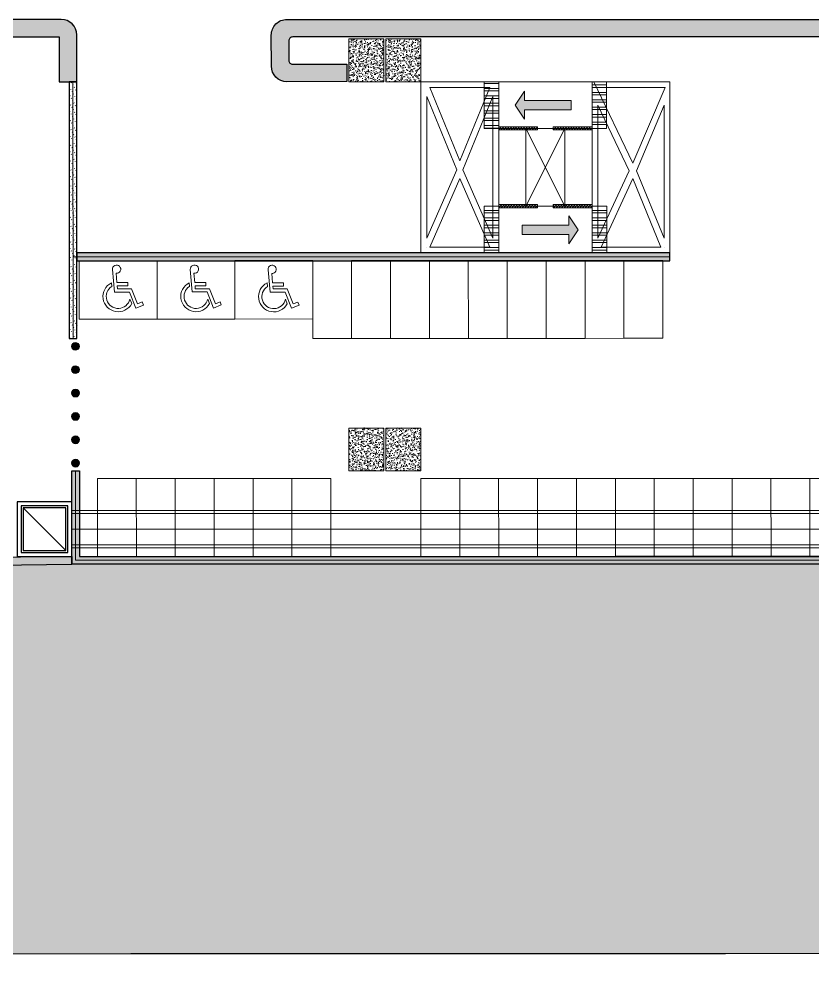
# Model space of a CAD drawing. Header units: millimetres. Extents: x -741734 to 900748, y -161760 to 44149.
# Drawn here: x -40650 to -20250, y -18580 to 6057 of the extents above; entities that cross this region are included whole.
import ezdxf

# ---------------------------------------------------------------- set-up
doc = ezdxf.new("R2010")
doc.units = ezdxf.units.MM
doc.header["$LTSCALE"] = 100
doc.header["$MEASUREMENT"] = 0
for name, color, linetype in [('0.BR.MEP DUONG TK', 3, 'Continuous'), ('7', 7, 'Continuous'), ('dapbao', 8, 'Continuous')]:
    doc.layers.add(name, color=color, linetype=linetype)
for name, color, linetype, lineweight in [('1', 1, 'Continuous', 18), ('2', 2, 'Continuous', 18), ('6', 6, 'Continuous', 18), ('8', 251, 'Continuous', 0), ('ARC-PAKING-AR', 8, 'Continuous', 5), ('ARC-PARKING', 2, 'Continuous', 5), ('ARC-VIEW', 90, 'Continuous', 5), ('ARC_TEXT', 255, 'Continuous', 13), ('BOLLARD', 221, 'Continuous', 5), ('HTP-profile- REVISE1$0$8', 104, 'Continuous', 0)]:
    doc.layers.add(name, color=color, linetype=linetype, lineweight=lineweight)
pattern_1 = [(298.9387258657642, (-1343968799.428788, -45579464.74643579), (87.51376794574965, 48.38739939217111), [10, -60])]
pattern_2 = [(348.9387258657642, (-1343968799.428788, -45579464.74643579), (74.20552908721122, -167.1491774370639), [19.05, -209.55]), (293.9387258657642, (-1343968799.428788, -45579464.74643579), (150.1476691025934, 123.2902848138845), [15.24, -167.64058417]), (39.39017056576416, (-1343968793.245014, -45579478.67548946), (224.3531911416983, -43.85889597089717), [16.1900088, -178.0902446]), (345.1229258657642, (-1343968754.971793, -45579440.16563681), (94.37527287890383, -257.5746719264774), [28.575, -314.325]), (35.57428347576411, (-1343968747.107173, -45579461.63016215), (331.4056110346375, -88.03823585777835), [24.28502314, -267.1356081599999]), (290.1228770357642, (-1343968754.971793, -45579440.16563681), (331.4056110304903, -88.03823587546785), [22.85996706999999, -251.4597319199999]), (319.9387258657642, (-1343968753.795643, -45579468.53933361), (-16.13386719130469, -182.1669364336109), [19.04999999999998, -209.5499999999999]), (264.9387258657642, (-1343968753.795643, -45579468.53933361), (191.0942235453213, 35.03848312599717), [15.24, -167.64]), (10.3901708657642, (-1343968755.140132, -45579483.71991166), (174.9603570224068, -147.1284525517555), [16.1900088, -178.0899376]), (336.4387258657642, (-1343968799.428788, -45579464.74643579), (75.49179529639306, 38.21103128427033), [0, -165.608, 0, -170.18, 0, -168.275]), (306.4387258657642, (-1343968799.428788, -45579464.74643579), (120.0040927444097, -10.00162954078576), [0, -97.02799999999996, 0, -161.7979999999999, 0, -64.13499999999999]), (266.4387258657642, (-1343968826.836379, -45579415.17688724), (60.59532309766161, -121.4324290464866), [0, -63.50000000000001, 0, -198.12, 0, -262.89]), (256.4387258657642, (-1343968839.126778, -45579392.94839022), (93.92753897326405, -117.330210290385), [0, -82.54999999999993, 0, -131.5719999999999, 0, -186.6899999999999])]
pattern_3 = [(45.00000056375756, (14.0185116333887, 100.7955895643681), (-0.03367596078536152, 0.03367596012265715), [])]
pattern_4 = [(45.00000056375756, (14.01851012208499, 99.99527097982354), (-0.03367596078536152, 0.03367596012265715), [])]

# ---------------------------------------------------------------- blocks, each defined once
blk = doc.blocks.new('bollard H')
at = {"layer": 'BOLLARD'}
h = blk.add_hatch(color=256, dxfattribs=at)
h.dxf.hatch_style = 1
h.set_gradient(color1=(128, 128, 128), tint=1, name='SPHERICAL')
edge = h.paths.add_edge_path()
edge.add_arc((0, 0), 0.09999999999999998, -7.830578339736268, 352.1694216602637)
blk.add_circle((1.164153218269348e-10, 0), 0.09999999999999998, dxfattribs=at)
blk = doc.blocks.new('*U22')
at = {"layer": 'BOLLARD', "rotation": 7.830578339736208}
blk.add_blockref('bollard H', (0, 0), dxfattribs=at)
blk = doc.blocks.new('disable')
at = {"layer": '8'}
blk.add_lwpolyline([(0, 0), (1.499999999767169, 2.328306436538696e-10), (1.499999999767169, 2.000000000232831), (-1.164153218269348e-10, 2.000000000232831)], close=True, dxfattribs=at)
blk = doc.blocks.new('A$C0FC06FC7')
for p, q in [((983.3851591378625, 1690.137638702552), (815.1740707966674, 3614.509923201083)), ((1125.425375327206, 3293.325162950467), (1195.55609437378, 2492.087426296464)), ((756.3563808493491, 2170.667853023886), (729.5181748617615, 2477.702902098215)), ((2142.074701869598, 2492.087426296464), (1195.55609437378, 2492.087426296464)), ((2142.074701869598, 2210.798888226534), (2142.074701869598, 2492.087426296464)), ((2266.985708642489, 1690.137638702552), (983.3851591378625, 1690.137638702552)), ((1220.176711356937, 2210.798888226534), (1241.128520776721, 1971.42617683069)), ((2142.074701869598, 2210.798888226534), (1220.176711356937, 2210.798888226534)), ((2457.89475019995, 1971.42617683069), (1241.128520776721, 1971.42617683069)), ((2813.648920475709, 314.4029016760469), (2266.985708642489, 1690.137638702552)), ((2971.183033571317, 679.6829128209793), (2457.89475019995, 1971.42617683069)), ((2460.110276266671, 695.0653822780878), (2305.938593605271, 1083.054430542077)), ((3362.992736771441, 835.3727743882046), (2971.183033571317, 679.6829128209793)), ((3466.865685796103, 573.9657122679346), (3362.992736771441, 835.3727743882046)), ((3466.865685796103, 573.9657122679346), (2813.648920475709, 314.4029016760469))]:
    blk.add_line(p, q)
for centre, radius, start, end in [((1168.526288673485, 3645.39627497227), 354.699530072429, 263.0201249035503, 184.9955775546926), ((1305.825607820618, 1305.832760517049), 1305.913429766081, 116.1872388435257, 332.1153117835303), ((1305.825607820618, 1305.832760517049), 1024.624891668825, 122.4296591420526, 347.4422065025104)]:
    blk.add_arc(centre, radius, start, end)
blk = doc.blocks.new('ARR1')
at = {"layer": 'ARC-PAKING-AR'}
h = blk.add_hatch(color=256, dxfattribs=at)
h.dxf.hatch_style = 1
h.paths.add_polyline_path([(-6.000000001396984, 0.4999999997671694), (-1.000000001513399, 0.4999999997671694), (-1.000000001280569, 1.5), (-2.328306436538696e-10, 0), (-1.000000002910383, -1.499999999534339), (-1.000000003143214, -0.4999999995343387), (-6.000000003143214, -0.4999999997671694)])
at = {"layer": 'ARC-PAKING-AR', "flags": 128}
blk.add_lwpolyline([(-6.000000001396984, 0.4999999997671694), (-1.000000001513399, 0.4999999997671694), (-1.000000001280569, 1.5), (-2.328306436538696e-10, 0), (-1.000000002910383, -1.499999999534339), (-1.000000003143214, -0.4999999995343387), (-6.000000003143214, -0.4999999997671694), (-6.000000001396984, 0.4999999997671694)], dxfattribs=at)
blk = doc.blocks.new('SB 2')
at = {"layer": '8'}
h = blk.add_hatch(dxfattribs=at)
h.set_pattern_fill('ANSI32', color=256, scale=0.01999999999999998, angle=283.8596500629135)
h.set_pattern_definition([(360, (-7.441179152810946, 8.847386894049123), (-1.387778780781446e-17, 0.1905), []), (360, (-7.377679125871509, 8.783886866178364), (-1.387778780781446e-17, 0.1905), [])])
h.paths.add_polyline_path([(-1.575001450022683, 1.842957125394605), (-1.574925910914317, 0.6428109782282263), (-1.199925911379978, 0.6428109782282263), (-1.200001450255513, 1.842957125394605)])
h = blk.add_hatch(dxfattribs=at)
h.set_pattern_fill('ANSI32', color=256, scale=0.01999999999999998, angle=283.8596500629135)
h.set_pattern_definition([(360, (-4.667177643859759, 8.747829446569085), (-1.387778780781446e-17, 0.1905), []), (360, (-4.603677616687492, 8.684329419163987), (-1.387778780781446e-17, 0.1905), [])])
h.paths.add_polyline_path([(1.199000058695674, 1.842659816378728), (1.19907559803687, 0.6408109784824774), (1.57407559803687, 0.640810978366062), (1.574000057997182, 1.842659816844389)])
h = blk.add_hatch(dxfattribs=at)
h.set_pattern_fill('ANGLE', color=256, scale=0.9999999999999994, angle=-31.14034993708653)
h.set_pattern_definition([(1.672335651513517e-11, (-12.06351724988781, 19.67472141166218), (1.77635683940025e-15, 6.985), [5.079999999999996, -1.904999999999999]), (90, (-12.06351724988781, 19.67472141166218), (-6.985000000000001, 1.332267629550188e-15), [5.079999999999993, -1.904999999999998])])
h.paths.add_polyline_path([(-1.199925910681486, 0.6828109777998179), (-1.199925911379978, 0.6028109772596508), (-0.1999259106814861, 0.6028109777253121), (-0.1999259109143168, 0.6828109783818945)])
h = blk.add_hatch(dxfattribs=at)
h.set_pattern_fill('ANSI31', color=256, scale=0.01499999999999999, angle=-31.14034993708653)
h.set_pattern_definition(pattern_3)
h.paths.add_polyline_path([(-1.199925910681486, 0.6828109777998179), (-1.199925911379978, 0.6028109772596508), (-0.1999259106814861, 0.6028109777253121), (-0.1999259109143168, 0.6828109783818945)])
h = blk.add_hatch(dxfattribs=at)
h.set_pattern_fill('ANGLE', color=256, scale=0.9999999999999994, angle=-31.14034993708653)
h.set_pattern_definition([(1.672335651513517e-11, (-6.450513472547755, 19.71753240132239), (1.77635683940025e-15, 6.985), [5.079999999999996, -1.904999999999999]), (90, (-6.450513472547755, 19.71753240132239), (-6.985000000000001, 1.332267629550188e-15), [5.079999999999993, -1.904999999999998])])
h.paths.add_polyline_path([(0.2000740887597203, 0.6828109777998179), (0.2000740880612284, 0.6028109781909734), (1.199074088362977, 0.6028109781909734), (1.199074087897316, 0.6828109777998179)])
h = blk.add_hatch(dxfattribs=at)
h.set_pattern_fill('ANSI31', color=256, scale=0.01499999999999999, angle=-31.14034993708653)
h.set_pattern_definition(pattern_3)
h.paths.add_polyline_path([(0.2000740887597203, 0.6828109777998179), (0.2000740880612284, 0.6028109781909734), (1.199074088362977, 0.6028109781909734), (1.199074087897316, 0.6828109777998179)])
h = blk.add_hatch(dxfattribs=at)
h.set_pattern_fill('ANSI32', color=256, scale=0.01999999999999998, angle=283.8596500629135)
h.set_pattern_definition([(360, (-7.441106575774029, 7.807181028649211), (-1.387778780781446e-17, 0.1905), []), (360, (-7.377606548601761, 7.743681001360528), (-1.387778780781446e-17, 0.1905), [])])
h.paths.add_polyline_path([(-1.574928872752935, -2.557766473502852), (-1.57492742035538, -1.35750760580413), (-1.19992742058821, -1.357507606153376), (-1.199928872054443, -2.557766473153606)])
h = blk.add_hatch(dxfattribs=at)
h.set_pattern_fill('ANGLE', color=256, scale=0.9999999999999994, angle=-31.14034993708653)
h.set_pattern_definition([(1.672335651513517e-11, (-12.06351724849083, 18.47472141240723), (1.77635683940025e-15, 6.985), [5.079999999999996, -1.904999999999999]), (90, (-12.06351724849083, 18.47472141240723), (-6.985000000000001, 1.332267629550188e-15), [5.079999999999993, -1.904999999999998])])
h.paths.add_polyline_path([(-1.199927420122549, -1.317507605766878), (-1.19992742035538, -1.397507606772706), (-0.1999274205882102, -1.397507606074214), (-0.1999274210538715, -1.317507606116123)])
h = blk.add_hatch(dxfattribs=at)
h.set_pattern_fill('ANSI31', color=256, scale=0.01499999999999999, angle=-31.14034993708653)
h.set_pattern_definition(pattern_4)
h.paths.add_polyline_path([(-1.199927420122549, -1.317507605766878), (-1.19992742035538, -1.397507606772706), (-0.1999274205882102, -1.397507606074214), (-0.1999274210538715, -1.317507606116123)])
h = blk.add_hatch(dxfattribs=at)
h.set_pattern_fill('ANGLE', color=256, scale=0.9999999999999994, angle=-31.14034993708653)
h.set_pattern_definition([(1.672335651513517e-11, (-6.450514981523156, 17.71721381973475), (1.77635683940025e-15, 6.985), [5.079999999999996, -1.904999999999999]), (90, (-6.450514981523156, 17.71721381973475), (-6.985000000000001, 1.332267629550188e-15), [5.079999999999993, -1.904999999999998])])
h.paths.add_polyline_path([(0.2000725788529962, -1.317507604137063), (0.2000725786201656, -1.397507603629492), (1.200072578852996, -1.397507604444399), (1.200072578620166, -1.317507603904232)])
h = blk.add_hatch(dxfattribs=at)
h.set_pattern_fill('ANSI31', color=256, scale=0.01499999999999999, angle=-31.14034993708653)
h.set_pattern_definition(pattern_4)
h.paths.add_polyline_path([(0.2000725788529962, -1.317507604137063), (0.2000725786201656, -1.397507603629492), (1.200072578852996, -1.397507604444399), (1.200072578620166, -1.317507603904232)])
h = blk.add_hatch(dxfattribs=at)
h.set_pattern_fill('ANSI32', color=256, scale=0.01999999999999998, angle=283.8596500629135)
h.set_pattern_definition([(360, (-4.666105066658929, 7.80747833836358), (-1.387778780781446e-17, 0.1905), []), (360, (-4.602605039719492, 7.743978310609236), (-1.387778780781446e-17, 0.1905), [])])
h.paths.add_polyline_path([(1.200072636594996, -2.557469163788483), (1.200074088992551, -1.357507605687715), (1.575074088294059, -1.357507606269792), (1.575072635663673, -2.557469163788483)])
for p, q in [((1.248735336819664, 1.842579663847573), (2.249075596453622, -0.2535658043343574)), ((-2.199926359346136, -0.191254427889362), (-2.971812860341743, 1.692579663591459)), ((-1.430583911947906, 1.692579663591459), (-2.199926359346136, -0.191254427889362)), ((-2.279311884893104, -0.4200715298065916), (-3.051198385888711, 1.463762561324984)), ((-1.351198386168107, 1.463762561324984), (-2.12054083426483, -0.4200715301558375)), ((-2.279311884893104, -0.4200715298065916), (-3.04992787190713, -2.17869050311856)), ((-1.349927871022373, -2.17869050311856), (-2.12054083426483, -0.4200715301558375)), ((2.34431533026509, -0.4512272190768272), (3.050074089551345, -2.17869050311856)), ((-2.199926360277459, -0.6488886326551437), (-2.970542346360162, -2.407507604919374)), ((-1.429313396802172, -2.407507605385035), (-2.199926360277459, -0.6488886326551437))]:
    blk.add_line(p, q, dxfattribs=at)
at = {"layer": '8', "flags": 128}
for points in [[(-3.201198385562748, 1.842579663614742), (-1.20119838626124, 1.842579663731158), (-1.199927871348336, -2.55750760587398), (-3.19992787251249, -2.557507604826242)], [(3.199001509929076, 1.842579663614742), (1.199001509929076, 1.842579663963988), (1.199074089294299, -2.557507605990395), (3.199074089992791, -2.55750760587398)], [(-3.049927871674299, -2.407507605035789), (-3.049927871674299, -2.407507605035789)], [(3.050074089085683, -2.407507605385035), (3.050074089085683, -2.407507605385035)]]:
    blk.add_lwpolyline(points, close=True, dxfattribs=at)
at = {"layer": '8'}
for points in [[(-1.575001450022683, 1.842957125394605), (-1.574925910914317, 0.6428109782282263), (-1.199925911379978, 0.6428109782282263), (-1.200001450255513, 1.842957125394605)], [(-1.19992591207847, 0.6428109768312424), (1.199074087897316, 0.6428109796252102), (1.19899999932386, 1.84257966442965), (-1.200000000419095, 1.842579663032666)], [(1.199000058928505, 1.842659816611558), (1.19907559803687, 0.6428109782282263), (1.57407559803687, 0.6428109782282263), (1.574000058462843, 1.842659816378728)], [(-1.199927421053872, -1.357507607201114), (1.199072578223422, -1.357507605338469), (1.199074086965993, 0.6428109791595489), (-1.199925912776962, 0.6428109772969037)], [(-1.199925910681486, 0.6828109777998179), (-1.199925911379978, 0.6028109772596508), (-0.1999259106814861, 0.6028109777253121), (-0.1999259109143168, 0.6828109783818945)], [(0.5000725779682398, -1.357507606735453), (0.500074087176472, 0.642810977762565), (-0.4999259130563587, 0.642810978461057), (-0.4999274222645909, -1.357507605687715)], [(0.2000740887597203, 0.6828109777998179), (0.2000740880612284, 0.6028109781909734), (1.199074088362977, 0.6028109781909734), (1.199074087897316, 0.6828109777998179)], [(-1.574928872752935, -2.557766473502852), (-1.57492742035538, -1.35750760580413), (-1.19992742058821, -1.357507606153376), (-1.199928872054443, -2.557766473153606)], [(-1.199927420122549, -1.317507605766878), (-1.19992742035538, -1.397507606772706), (-0.1999274205882102, -1.397507606074214), (-0.1999274210538715, -1.317507606116123)], [(-1.199927421053872, -2.557507607387379), (1.200072578852996, -2.557507604826242), (1.200072578154504, -1.357507605338469), (-1.199927421053872, -1.357507607666776)], [(0.2000725788529962, -1.317507604137063), (0.2000725786201656, -1.397507603629492), (1.200072578852996, -1.397507604444399), (1.200072578620166, -1.317507603904232)], [(1.200072636594996, -2.557469163788483), (1.200074088992551, -1.357507605687715), (1.575074088294059, -1.357507606269792), (1.575072635663673, -2.557469163788483)]]:
    blk.add_lwpolyline(points, close=True, dxfattribs=at)
at = {"layer": '8', "flags": 128}
for points in [[(-2.971812860341743, 1.692579663591459), (-1.430583911947906, 1.692579663591459)], [(2.249075595987961, -0.253565804567188), (3.077899819472805, 1.692579663591459), (1.428387035382912, 1.692579664057121)], [(-3.04992787190713, -2.17869050311856), (-3.051198385888711, 1.463762561324984)], [(-1.351198386168107, 1.463762561324984), (-1.349927871022373, -2.17869050311856)], [(2.154835863271728, -0.4512272184947506), (1.349006168777123, 1.236945606069639), (1.349074088735506, -2.178690502536483)], [(3.049074089853093, -2.17869050311856), (3.049006175482646, 1.236654386390001), (2.343315330566838, -0.4512272190768272)], [(0.500074087176472, 0.642810977762565), (-0.4999274222645909, -1.357507605687715)], [(-0.4999259130563587, 0.642810978461057), (0.5000725782010704, -1.357507606735453)], [(1.350074088666588, -2.178690502420068), (2.15583586296998, -0.4512272186111659)], [(2.250075596850365, -0.6488886327715591), (1.429459614213556, -2.407507605501451)], [(2.970688564237207, -2.407507604919374), (2.250075596850365, -0.6488886327715591)], [(-1.429313397035003, -2.407507605617866), (-2.970542346360162, -2.407507604919374)], [(1.429459614213556, -2.407507605501451), (2.970688564237207, -2.407507604919374)]]:
    blk.add_lwpolyline(points, dxfattribs=at)
at = {"layer": '8'}
for p, xscale, yscale, zscale, rotation in [((-0.7771894072648138, 1.239506753976457), -0.24, 0.24, 0.2399999999999999, 359.9999828893463), ((0.8396099249366671, -1.961219332879409), -0.2400000000000001, 0.2400000000000001, 0.24, 179.9999828851076)]:
    blk.add_blockref('ARR1', p, dxfattribs=dict(at, xscale=xscale, yscale=yscale, zscale=zscale, rotation=rotation))
blk = doc.blocks.new('BIKE1X2')
at = {"layer": '8'}
blk.add_lwpolyline([(0, 0), (1, 0), (1, 2), (0, 2)], close=True, dxfattribs=at)
blk = doc.blocks.new('*U47')
at = {"layer": 'ARC-VIEW', "xscale": -1000, "yscale": 1000, "zscale": 1000, "rotation": 151.0973480734846}
blk.add_blockref('BIKE1X2', (45.60182464774698, 1117.103609023616), dxfattribs=at)
blk = doc.blocks.new('*U48')
at = {"layer": 'ARC_TEXT'}
for p in [(-4377.206961871588, 2416.621445932919), (-3501.76556949727, 1933.297156746335), (-2626.324177122952, 1449.972867559751), (-1750.882784748635, 966.6485783731674), (-875.4413923743174, 483.3242891865837), (0, 0)]:
    blk.add_blockref('*U47', p, dxfattribs=at)
blk = doc.blocks.new('*U53')
at = {"layer": 'ARC-VIEW', "xscale": -1000, "yscale": 1000, "zscale": 1000, "rotation": 151.0973480734846}
blk.add_blockref('BIKE1X2', (45.60182464774698, 1117.103609023616), dxfattribs=at)
blk = doc.blocks.new('*U54')
at = {"layer": 'ARC_TEXT'}
for p in [(-7003.531138994539, 3866.59431349267), (-6128.089746620221, 3383.270024306086), (-5252.648354245905, 2899.945735119502), (-4377.206961871588, 2416.621445932919), (-3501.76556949727, 1933.297156746335), (-2626.324177122952, 1449.972867559751), (-1750.882784748635, 966.6485783731674), (-875.4413923743174, 483.3242891865837), (0, 0)]:
    blk.add_blockref('*U53', p, dxfattribs=at)
blk = doc.blocks.new('*U55')
at = {"layer": 'ARC-VIEW', "xscale": -1000, "yscale": 1000, "zscale": 1000, "rotation": 151.0973480734846}
blk.add_blockref('BIKE1X2', (45.60182464774698, 1117.103609023616), dxfattribs=at)
blk = doc.blocks.new('*U56')
at = {"layer": 'ARC_TEXT'}
for p in [(-8754.413923743175, 4833.242891865837), (-7878.972531368857, 4349.918602679253), (-7003.531138994539, 3866.59431349267), (-6128.089746620221, 3383.270024306086), (-5252.648354245905, 2899.945735119502), (-4377.206961871588, 2416.621445932919), (-3501.76556949727, 1933.297156746335), (-2626.324177122952, 1449.972867559751), (-1750.882784748635, 966.6485783731674), (-875.4413923743174, 483.3242891865837), (0, 0)]:
    blk.add_blockref('*U55', p, dxfattribs=at)
blk = doc.blocks.new('*U45')
at = {"layer": 'ARC-VIEW', "xscale": -1000, "yscale": 1000, "zscale": 1000, "rotation": 151.0973480734846}
blk.add_blockref('BIKE1X2', (45.60182464774698, 1117.103609023616), dxfattribs=at)
blk = doc.blocks.new('*U46')
at = {"layer": 'ARC_TEXT'}
for p in [(-4377.206961871588, 2416.621445932919), (-3501.76556949727, 1933.297156746335), (-2626.324177122952, 1449.972867559751), (-1750.882784748635, 966.6485783731674), (-875.4413923743174, 483.3242891865837), (0, 0)]:
    blk.add_blockref('*U45', p, dxfattribs=at)

msp = doc.modelspace()

# ---------------------------------------------------------------- hatches: boundary and pattern name
at = {"layer": '8'}
h = msp.add_hatch(dxfattribs=at)
h.set_pattern_fill('ACAD_ISO07W100', color=256, scale=20, angle=-16.0612741342358)
h.set_pattern_definition([(44.99999999999999, (-64126.57342563174, -42159.68018360586), (-70.71067811865476, 70.71067811865476), [9.999999999999998, -59.99999999999999])])
edge = h.paths.add_edge_path()
edge.add_line((-55427.41953363347, 5702.500624423394), (-55340.20451881413, 5702.660220800179))
edge.add_line((-55340.20451881413, 5702.660220800179), (-55340.00591502641, 5599.999999662179))
edge.add_line((-55340.00591502641, 5599.999999662179), (-44452.21479120664, 5599.999999519205))
edge.add_line((-44452.21479120664, 5599.999999519205), (-44452.40768726938, 5699.710020435508))
edge.add_line((-44452.40768726938, 5699.710020435508), (-42927.41984168557, 5702.660220868303))
edge.add_line((-42927.41984168557, 5702.660220868303), (-42927.22123810672, 5599.999999500345))
edge.add_line((-42927.22123810672, 5599.999999500345), (-39618.49013502873, 5599.99999935925))
edge.add_line((-39618.49013502873, 5599.99999935925), (-39617.76772767887, 4449.717388304649))
edge.add_line((-39617.76772767887, 4449.717388304649), (-39167.76781641506, 4449.999999443186))
edge.add_line((-39167.76781641506, 4449.999999443186), (-39168.52160504763, 5650.251209650072))
edge.add_arc((-39568.5215263053, 5649.999999391325), 400.0000001409235, 0.03598322134066106, 89.99999999618512)
edge.add_line((-39568.5215262787, 6049.999999532243), (-69624.99224193441, 6050.000000065542))
edge.add_arc((-69697.63594637893, 5644.046406613464), 412.4020220998896, 79.85454074054347, 179.1728274933733)
edge.add_line((-70109.99499206583, 5649.999999836893), (-70109.99499172729, 4349.564146077251))
edge.add_line((-70109.99499172729, 4349.564146077251), (-69660.00350292542, 4349.999688571019))
edge.add_line((-69660.00350292542, 4349.999688571019), (-69660.00612566833, 5699.999784136124))
edge.add_line((-69660.00612566833, 5699.999784136124), (-68050.01306279353, 5700.000001701177))
edge.add_line((-68050.01306279353, 5700.000001701177), (-68050.0120952127, 5599.999999840395))
edge.add_line((-68050.0120952127, 5599.999999840395), (-56952.21479169768, 5599.999999786494))
edge.add_line((-56952.21479169768, 5599.999999786494), (-56952.40768811968, 5699.710020367755))
edge.add_line((-56952.40768811968, 5699.710020367755), (-55427.41984238499, 5702.660221020342))
edge.add_line((-55427.41984238499, 5702.660221020342), (-55427.41953363347, 5702.500624423394))
h = msp.add_hatch(dxfattribs=at)
h.set_pattern_fill('ACAD_ISO07W100', color=256, scale=20, angle=-16.0612741342358)
h.set_pattern_definition([(45.00000000013054, (-64166.67674127943, -723.460511204903), (-70.71067811881589, 70.71067811849363), [10, -60])])
edge = h.paths.add_edge_path()
edge.add_line((-32224.99999966426, 4450.7609112215), (-33767.76662062155, 4449.79236331128))
edge.add_arc((-33768.01783109281, 4849.792284476812), 400.0000000489152, 180.0359832528119, 270.0359832517925, ccw=False)
edge.add_line((-34168.01775225834, 4849.541073998436), (-34168.52030393551, 5649.748789842357))
edge.add_arc((-33768.52038284867, 5650.00000022855), 399.9999999701714, 89.99999998107558, 180.0359832396148, ccw=False)
edge.add_line((-33768.52038271655, 6050.000000198721), (11370.70119114337, 6050.188263294869))
edge.add_line((11370.70119114337, 6050.188263294869), (11370.98380307504, 5600.188263383228))
edge.add_line((11370.98380307504, 5600.188263383228), (-33618.42614910775, 5600.000000196625))
edge.add_arc((-33618.42614902696, 5500.000000214642), 99.99999998198382, 90.00000004629055, 180.0359833037984)
edge.add_line((-33718.42612928804, 5499.937197506079), (-33718.11030651676, 4997.055477995542))
edge.add_arc((-33618.11032619199, 4997.11828068015), 100.0000000456581, 180.0359832900503, 270.0359833005859)
edge.add_line((-33618.04752348899, 4897.118300355389), (-32224.99999985727, 4897.993171140435))
edge.add_line((-32224.99999985727, 4897.993171140435), (-32224.99999966426, 4450.7609112215))
h = msp.add_hatch(dxfattribs=at)
h.set_pattern_fill('AR-CONC', color=256, angle=-61.06127413423579, style=0)
h.set_pattern_definition(pattern_2)
edge = h.paths.add_edge_path(flags=0)
edge.add_line((-31274.99999998603, 5549.999999305233), (-31274.99999989255, 4449.999999235588))
edge.add_line((-31274.99999983516, 5549.999999524909), (-32174.99999995576, 5549.99999949793))
edge.add_line((-32175.00000000047, 5549.999999601976), (-32174.99999990698, 4449.999999532331))
edge.add_line((-32174.99999987474, 4449.999999385211), (-31274.99999975413, 4449.99999941219))
h = msp.add_hatch(dxfattribs=at)
h.set_pattern_fill('AR-CONC', color=256, angle=-61.06127413423579, style=0)
h.set_pattern_definition(pattern_2)
edge = h.paths.add_edge_path(flags=0)
edge.add_line((-30324.99999981606, 5549.999999478576), (-30324.99999972258, 4449.99999940893))
edge.add_line((-30324.99999987381, 5549.999999582884), (-31224.99999999441, 5549.999999555905))
edge.add_line((-31224.99999998161, 5549.999999555759), (-31224.99999988812, 4449.999999486114))
edge.add_line((-31224.99999985588, 4449.999999338994), (-30324.99999973527, 4449.999999365973))
h = msp.add_hatch(dxfattribs=at)
h.set_pattern_fill('ACAD_ISO07W100', color=256, scale=20, angle=-61.06127413423579)
h.set_pattern_definition(pattern_1)
h.paths.add_polyline_path([(-39367.76777656144, 4449.874394343933), (-39364.87854807056, -2150.618688132497), (-39164.87884275359, -2150.087267098599), (-39167.7678158246, 4449.999999360996)])
h = msp.add_hatch(dxfattribs=at)
h.set_pattern_fill('ACAD_ISO07W100', color=256, scale=20, angle=-61.06127413423579)
h.set_pattern_definition(pattern_1)
h.paths.add_polyline_path([(-39165.00444816309, -150.0872671025572), (-23924.72752436739, -150.1140768844634), (-23924.72752430406, 49.88592317781877), (-39165.00444809976, 49.91273295984138)])
h = msp.add_hatch(dxfattribs=at)
h.set_pattern_fill('AR-CONC', color=256, angle=-61.06127413423579, style=0)
h.set_pattern_definition(pattern_2)
edge = h.paths.add_edge_path(flags=0)
edge.add_line((-31274.99999983073, -4450.000000474509), (-31274.99999973725, -5550.000000544154))
edge.add_line((-31274.99999977299, -4450.000000578817), (-32174.9999998936, -4450.000000605796))
edge.add_line((-32174.99999972945, -4450.000000386382), (-32174.99999963597, -5550.000000456028))
edge.add_line((-32174.99999992782, -5550.000000509783), (-31274.99999980722, -5550.000000482803))
h = msp.add_hatch(dxfattribs=at)
h.set_pattern_fill('AR-CONC', color=256, angle=-61.06127413423579, style=0)
h.set_pattern_definition(pattern_2)
edge = h.paths.add_edge_path(flags=0)
edge.add_line((-30325.000000078, -4450.000000531669), (-30324.99999998452, -5550.000000601314))
edge.add_line((-30324.99999981164, -4450.000000520726), (-31224.99999993225, -4450.000000547705))
edge.add_line((-31224.99999991921, -4450.000000547967), (-31224.99999982573, -5550.000000617612))
edge.add_line((-31225.00000011758, -5550.000000671484), (-30324.99999999697, -5550.000000644504))
h = msp.add_hatch(dxfattribs=at)
h.set_pattern_fill('ACAD_ISO07W100', color=256, scale=20, angle=-16.0612741342358)
h.set_pattern_definition([(44.99999999999999, (-64126.57342572301, -634.158295150497), (-70.71067811865474, 70.71067811865474), [9.999999999999998, -59.99999999999999])])
h.paths.add_polyline_path([(6799.898975129472, -5550.000000627944), (6800.000235545449, -7949.999998232233), (-39299.88370822323, -7949.999997900799), (-39299.99998515495, -5550.079989606747), (-39099.99998836173, -5549.95438426896), (-39099.88447666494, -7749.999997852719), (6600.000236194581, -7749.999998292886), (6599.906016810099, -5550.000000749598)])
h = msp.add_hatch(dxfattribs=at)
h.set_pattern_fill('ACAD_ISO07W100', color=256, scale=20, angle=-151.0612741449574)
h.set_pattern_definition([(208.9387258550426, (-45639424.6163675, 1343880171.425647), (48.38739937579493, -87.51376795480424), [10, -60])])
h.paths.add_polyline_path([(-69738.63115374325, -8149.985167308245), (-69738.43746526656, -8349.999890541425), (-39299.88370795664, -7949.999997889739), (-39300.00003018533, -7750.000027466798)])
at = {"layer": 'HTP-profile- REVISE1$0$8'}
h = msp.add_hatch(dxfattribs=at)
h.set_pattern_fill('GRASS', color=256, scale=20, angle=-61.06127413423579)
h.set_pattern_definition([(90, (-64126.57342553814, -138841.7009834248), (-359.2102448000001, 359.2102448), [95.25, -623.1704896]), (44.99999999999999, (-64126.57342553814, -138841.7009834248), (-359.2102448427661, 359.2102448427661), [95.24999999999996, -412.7499999999998]), (135, (-64126.57342553814, -138841.7009834248), (-359.2102448427661, -359.2102448427661), [95.25000000000001, -412.7500000000001])])
edge = h.paths.add_edge_path()
edge.add_line((68849.99999929918, -1949.08179863065), (68850.00000062399, -4450.000002693414))
edge.add_line((68850.00000063796, -4450.000002611196), (69300.00000042317, -4450.000001619075))
edge.add_line((69300.00000036345, -4450.000001757406), (69300.0000002879, -5550.000001521403))
edge.add_line((69300.00000046729, -5550.000001441571), (68849.99999610474, -5550.000001372857))
edge.add_line((68849.99999590334, -5550.000001428649), (68849.99998703261, -7949.95087984149))
edge.add_line((68849.99998709769, -7949.950879827957), (68000.00133869157, -7949.972925280978))
edge.add_line((68000.00133879366, -7949.97292522341), (56700.12315711903, -7949.972926076298))
edge.add_line((56700.12315701717, -7949.972926126327), (7000.000235859654, -7949.999998400221))
edge.add_line((7000.000235931948, -7949.999998388928), (-39298.76032241492, -7949.999998382729))
edge.add_line((-39298.76032236149, -7949.999998298706), (-42594.81703073881, -7993.299458720081))
edge.add_line((-42594.81703092228, -7993.299458788591), (-79800.69597694743, -8349.999719184038))
edge.add_line((-79800.6959767968, -8349.99971915211), (-79803.5461166529, -5406.423719535203))
edge.add_line((-79803.546116777, -5406.423719657701), (-157357.8229184595, -5429.87060839351))
edge.add_line((-157357.8229183245, -5429.870608306315), (-158977.6445249243, -5431.896653365082))
edge.add_arc((-158815.9807585105, 2421.958810043056), 7855.519130735323, 197.4607661269834, 268.8207901581291, ccw=False)
edge.add_line((-166309.5382944315, 64.88938671525102), (-166698.546139985, 1301.616959203209))
edge.add_arc((-170323.4521684835, 161.416842347011), 3800.000002851213, 17.46076615910591, 90.03043666774379)
edge.add_line((-170325.4708046473, 3961.416308994347), (-172485.1187481846, 3960.269059278275))
edge.add_line((-172485.118748191, 3960.269059313054), (-178024.4619621563, 3957.688297324989))
edge.add_line((-178024.4619621867, 3957.688297233719), (-183678.4445862697, 3974.544904387731))
edge.add_line((-183678.4445863289, 3974.544904406124), (-188659.6756946985, 3964.247662131966))
edge.add_arc((-187641.1384515374, -4036.378035403264), 8065.198675031729, 97.25513817184756, 123.009209465591)
edge.add_arc((-184124.3874261519, -7586.845878554101), 12998.07618345316, 127.4874039761681, 158.3936038392575)
edge.add_arc((-186482.1961987633, -6236.77963118552), 10316.06656168179, 160.5434767083944, 174.8994489977218)
edge.add_line((-196757.4133083392, -5319.641333076521), (-196956.3266755732, -5298.56500740585))
edge.add_line((-196956.3266756858, -5298.565007444762), (-196956.326732988, -18579.73739309475))
edge.add_line((-196956.3267328769, -18579.73739296087), (-139471.2672260668, -18078.36317640854))
edge.add_line((-139471.2672260529, -18078.36317651812), (-139342.5852997227, -17748.96833463974))
edge.add_line((-139342.585299867, -17748.96833461395), (-138410.431002849, -17744.34595025436))
edge.add_line((-138410.4310027875, -17744.3459503036), (-138283.2669344182, -18069.40179128933))
edge.add_line((-138283.2669343546, -18069.40179123159), (-130462.7944974498, -18092.11452326278))
edge.add_line((-130462.7944975344, -18092.11452330544), (-121424.2476122633, -18075.5253842168))
edge.add_line((-121424.2476121429, -18075.52538408421), (-110385.0070908342, -18089.69298256582))
edge.add_line((-110385.0070908794, -18089.69298267271), (-105951.5840003438, -18099.7278177712))
edge.add_line((-105951.5840003407, -18099.72781778872), (-105907.7279617675, -17786.38192604505))
edge.add_line((-105907.7279617635, -17786.38192593644), (-104963.733823181, -17786.63992645885))
edge.add_line((-104963.7338232517, -17786.63992657349), (-104744.0227056219, -18119.94462924497))
edge.add_line((-104744.0227056078, -18119.94462918595), (-97713.5826431897, -18088.12436509423))
edge.add_line((-97713.58264322206, -18088.12436516653), (-85474.83078534098, -18068.68314756028))
edge.add_line((-85474.83078532992, -18068.68314752227), (-76501.58824815345, -18020.78359303431))
edge.add_line((-76501.58824805939, -18020.78359306208), (-76484.81269347866, -17842.39194316731))
edge.add_line((-76484.81269353465, -17842.39194311632), (-75462.5816828974, -17818.817364644))
edge.add_line((-75462.58168282709, -17818.81736468605), (-75309.2747350334, -18040.28966508081))
edge.add_line((-75309.27473505307, -18040.28966504917), (-65750.37709349627, -18007.9496342871))
edge.add_line((-65750.37709357706, -18007.94963424874), (-54829.8752847279, -17997.49776356766))
edge.add_line((-54829.87528460985, -17997.49776361196), (-42929.69371087837, -17965.42125797205))
edge.add_line((-42929.69371084147, -17965.42125794641), (-37783.6806114252, -17951.55036739627))
edge.add_line((-37783.68061140552, -17951.55036740878), (-22493.18703136954, -17954.21029441536))
edge.add_line((-22493.18703151564, -17954.21029441222), (-17500.25885427324, -17942.84282773282))
edge.add_line((-17500.25885424716, -17942.84282776841), (-9109.316627674154, -17949.51751700934))
edge.add_line((-9109.316627743654, -17949.51751705713), (-123.7202323003439, -17940.49446190454))
edge.add_line((-123.7202321519144, -17940.49446172675), (12177.68041802093, -17920.69430467999))
edge.add_line((12177.68041792815, -17920.69430480059), (12357.94013881194, -17734.18309071439))
edge.add_line((12357.9401388953, -17734.1830906691), (13252.93806934543, -17707.82584007026))
edge.add_line((13252.9380692516, -17707.82584008516), (13377.15010980109, -17907.6767067787))
edge.add_line((13377.15010991902, -17907.6767067262), (22399.51160884812, -17921.74752947286))
edge.add_line((22399.51160866371, -17921.74752955139), (31663.3672801723, -17919.98912841376))
edge.add_line((31663.36728020199, -17919.98912849429), (41867.34609843954, -17911.48762662028))
edge.add_line((41867.34609850938, -17911.48762652313), (41908.26875040843, -17559.76993192479))
edge.add_line((41908.26875043684, -17559.7699319761), (42890.67633634852, -17536.50332758058))
edge.add_line((42890.67633626983, -17536.50332753884), (42933.48688924673, -17932.19545088179))
edge.add_line((42933.48688934511, -17932.19545085949), (50052.7049400449, -17947.27368211231))
edge.add_line((50052.70494006528, -17947.27368212212), (62066.59024031286, -17934.46808251643))
edge.add_line((62066.59024027479, -17934.468082509), (71332.06193238194, -17950.09900202049))
edge.add_line((71332.06193237659, -17950.09900204977), (74065.6190231042, -17919.59273127589))
edge.add_line((74065.61902301107, -17919.59273136139), (86328.35853757779, -17949.73570826638))
edge.add_line((86328.35853758804, -17949.73570817348), (98127.98304515996, -17886.28119273571))
edge.add_line((98127.98304530513, -17886.28119267477), (101206.1641183811, -17898.33441617058))
edge.add_line((101206.1641183032, -17898.33441621042), (101369.8773320193, -17776.96315205703))
edge.add_line((101369.877331984, -17776.96315208182), (102339.3315713938, -17819.13515077194))
edge.add_line((102339.3315713839, -17819.13515071152), (102410.2363644231, -17866.77452885319))
edge.add_line((102410.2363643274, -17866.77452891134), (109120.3272518939, -17892.09799861262))
edge.add_line((109120.3272520208, -17892.0979985724), (171537.0929258011, -17863.05381231819))
edge.add_line((171537.0929257253, -17863.05381233548), (171523.1637913827, 4316.178411389643))
edge.add_line((171523.1637914653, 4316.178411348141), (156704.6889197616, 4327.952689405764))
edge.add_line((156704.6889198474, 4327.952689477592), (99139.21269406227, 4291.800072412909))
edge.add_line((99139.21269389172, 4291.80007230991), (86385.89520695002, 5182.885397442093))
edge.add_arc((86125.5368320786, 189.6686470119748), 5000.000000033817, 87.01516287621155, 135.3997631547634)
edge.add_line((82565.42111469852, 3700.448628523969), (79990.08974152477, 1088.927044236771))
edge.add_arc((72727.45367403375, 8250.918202637695), 10200.00000010113, -89.99999998937648, -44.600236812526475, ccw=False)
edge.add_line((72727.45367595437, -1949.081797555322), (71499.9999994724, -1949.08179621576))
edge.add_line((71499.99999935622, -1949.081796355778), (68849.999999271, -1949.081798687839))

# ---------------------------------------------------------------- linework, layer by layer
at = {"ltscale": 0.8}
msp.add_line((-40549.99998001615, -6499.999976824794), (-39450.00002520846, -7600.00002154283), dxfattribs=at)
at = {"flags": 128}
msp.add_lwpolyline([(-69660.00350289687, 4349.999853495974), (-69660.00612569752, 5699.999949165387), (-68050.01306300238, 5700.00000158581), (-68050.01209542132, 5599.999999725027), (-56952.2147919063, 5599.999999671127), (-56952.40768832876, 5699.710020252387), (-55340.20451881412, 5702.660220800178), (-55340.00591502619, 5599.999999547471), (-44452.21479141549, 5599.999999403837), (-44452.407687478, 5699.710020320141), (-42927.41984189418, 5702.660220752936), (-42927.22123831534, 5599.999999384978), (-39618.49013529532, 5599.999999348191), (-39617.76772788749, 4449.717388189281), (-39167.76781668141, 4449.999999432126), (-39168.52160542924, 5650.251209847745, 0.4140296296552334), (-39568.52152648754, 6049.999999416876), (-69709.99499192962, 6049.999999950174, 0.4142135624555033), (-70109.99499206583, 5649.999999743653), (-70109.99499172729, 4349.564145984012), (-69660.00350289687, 4349.999853495974)], format="xyb", dxfattribs=at)
msp.add_lwpolyline([(-32224.99999966426, 4450.7609112215), (-33767.76662062155, 4449.79236331128, -0.4142135623678859), (-34168.01775225834, 4849.541073998436), (-34168.52030393551, 5649.748789842357, -0.4143975189934627), (-33768.52038271655, 6050.000000198721), (11370.70119114337, 6050.188263294869), (11370.98380307504, 5600.188263383228), (-33618.42614910775, 5600.000000196625, 0.4143975189882015), (-33718.42612928804, 5499.937197506079), (-33718.11030651676, 4997.055477995542, 0.4142135624269432), (-33618.04752348899, 4897.118300355389), (-32224.99999985727, 4897.993171140435)], format="xyb", close=True, dxfattribs=at)
for points in [[(-39367.76777656144, 4449.874394343933), (-39364.87854807056, -2150.618688132497), (-39164.87884275359, -2150.087267098599), (-39167.7678158246, 4449.999999360996)], [(-39165.00444816309, -150.0872671025572), (-23924.72752436739, -150.1140768844634), (-23924.72752430406, 49.88592317781877), (-39165.00444809976, 49.91273295984138)], [(-39300.00003018533, -7750.000027466798), (-69738.63115374325, -8149.985167308245), (-69738.43746526656, -8349.999890541425), (-39299.88370795664, -7949.999997889739)]]:
    msp.add_lwpolyline(points, close=True, dxfattribs=at)
msp.add_lwpolyline([(6799.898975129472, -5550.000000627944), (6800.000235545449, -7949.999998232233), (-39299.88370822323, -7949.999997900799), (-39299.99998515495, -5550.079989606747), (-39099.99998836173, -5549.95438426896), (-39099.88447666494, -7749.999997852719), (6600.000236194581, -7749.999998292886), (6599.906016810099, -5550.000000749598), (6799.89897507173, -5550.000000523636)])
at = {"ltscale": 0.8}
for points in [[(-40700.00003079383, -7749.999970705219), (-39300.00003114913, -7750.000027307164), (-39299.99997466384, -6350.000027429807), (-40699.99997430865, -6349.999970711448)], [(-40600.00002695073, -7649.999974898499), (-39400.00002672302, -7650.000023463828), (-39399.99997850682, -6450.000023352943), (-40599.99997780344, -6449.999974553881)], [(-40550.00002526212, -7599.999976878957), (-39450.00002544117, -7600.000021659478), (-39449.99998042837, -6500.000021256303), (-40549.99998001615, -6499.999976824794)]]:
    msp.add_lwpolyline(points, close=True, dxfattribs=at)
at = {"layer": '0.BR.MEP DUONG TK', "ltscale": 5, "flags": 128}
msp.add_lwpolyline([(-65750.37709410978, -18007.94963427086), (-54829.87528520008, -17997.49776352965), (-37783.68061199575, -17951.55036732648), (-22493.18703183997, -17954.21029431885), (-17500.25885483786, -17942.84282768623), (-9109.31662833388, -17949.51751697494), (-123.7202327421401, -17940.49446164444), (12177.68041733769, -17920.6943047184), (12357.9401383053, -17734.18309058691), (13252.93806866114, -17707.82584000286), (13377.1501093863, -17907.67670674832), (22399.51160801575, -17921.74752936477), (31663.36727982038, -17919.98912829661), (41867.34609812754, -17911.48762632557), (41908.26874984638, -17559.76993189391), (42890.67633588822, -17536.50332734128), (42933.48688902101, -17932.19545076601), (50052.70493926643, -17947.2736821553)], dxfattribs=at)
at = {"layer": '1', "ltscale": 0.1, "flags": 128}
for points in [[(-39267.76779635507, 4449.937196899089), (-39264.87869536527, -2150.352977453498)], [(-23924.72752465983, -50.11407676001545), (-39265.79803072894, -50.08708966418635)], [(-39200.00017169281, -5550.017187026795), (-39199.93805033062, -7850.000012675533), (6700.000235754764, -7849.999998053885), (6699.902495865477, -5550.000000746455)]]:
    msp.add_lwpolyline(points, dxfattribs=at)
at = {"layer": '2'}
msp.add_line((-39099.99998836173, -5549.95438426896), (-39300.00035475777, -5550.079989773803), dxfattribs=at)
at = {"layer": '6', "ltscale": 3}
msp.add_line((-39300.00000270084, -7049.999999312189), (-15746.85704092344, -7049.999998245097), dxfattribs=at)
at = {"layer": '7'}
msp.add_line((-39300.00003018533, -7750.000027466798), (-39299.99162393832, -7950.000027602655), dxfattribs=at)
at = {"layer": '8'}
for p, q in [((-32175.00000000047, 5549.999999601976), (-32174.99999978137, 4449.999999709311)), ((-31274.99999989267, 5549.999999629217), (-32175.00000000047, 5549.999999601976)), ((-31275.00000009104, 4449.999999505933), (-31274.99999989267, 5549.999999629217)), ((-30324.99999987381, 5549.999999582884), (-31224.99999998161, 5549.999999555759)), ((-31224.99999998161, 5549.999999555759), (-31224.99999997113, 4449.99999954761)), ((-30324.99999986333, 4449.999999574968), (-30324.99999987381, 5549.999999582884)), ((-32174.99999978137, 4449.999999709311), (-31275.00000009104, 4449.999999505933)), ((-31224.99999997113, 4449.99999954761), (-30324.99999986333, 4449.999999574968)), ((-32174.99999972945, -4450.000000386382), (-32175.00000004307, -5550.000000301166)), ((-31275.00000003935, -4450.000000589876), (-32174.99999972945, -4450.000000386382)), ((-31274.99999993551, -5550.000000273809), (-31275.00000003935, -4450.000000589876)), ((-30324.99999981164, -4450.000000520726), (-31224.99999991921, -4450.000000547967)), ((-31224.99999991921, -4450.000000547967), (-31225.00000002421, -5550.000000347383)), ((-30324.99999991641, -5550.000000320142), (-30324.99999981164, -4450.000000520726)), ((-32175.00000004307, -5550.000000301166), (-31274.99999993551, -5550.000000273809)), ((-31225.00000002421, -5550.000000347383), (-30324.99999991641, -5550.000000320142))]:
    msp.add_line(p, q, dxfattribs=at)
at = {"layer": '8', "ltscale": 0.35}
for p, q in [((-39300.00000259967, -6569.999999239837), (-15746.85704082204, -6569.999998405576)), ((-39300.00000222854, -6649.999999212712), (-15746.85704091657, -6649.999998378917)), ((-39300.00000247511, -7449.999998945306), (-15746.85704093007, -7449.999998460524)), ((-39300.00000256952, -7529.999999035063), (-15746.85704125743, -7529.999998317653))]:
    msp.add_line(p, q, dxfattribs=at)

# ---------------------------------------------------------------- block references
at = {"layer": 'ARC-PAKING-AR', "xscale": 0.2999999999999999, "yscale": 0.2999999999999999, "zscale": 0.2999999999999999, "rotation": 0.03598324770329822}
for p in [(-38496.12207847182, -1462.753601226024), (-36496.12247284781, -1461.497548887273), (-34496.1191820344, -1466.109621698735)]:
    msp.add_blockref('A$C0FC06FC7', p, dxfattribs=at)
at = {"layer": 'ARC-PARKING', "xscale": 1000, "yscale": 1000, "zscale": 1000}
msp.add_blockref('SB 2', (-27123.80161466054, 2607.420335780829), dxfattribs=at)
at = {"layer": 'ARC_TEXT', "rotation": 118.9387258657642}
msp.add_blockref('*U48', (-18263.42650591605, 3948.266667565913), dxfattribs=at)
at = {"layer": 'ARC_TEXT', "extrusion": (0, 0, -1), "zscale": -1, "rotation": 28.86675936863238}
for name, p in [('*U54', (32604.82825413649, -1149.773849976133)), ('*U56', (29824.81727293856, -6750.115730631514)), ('*U46', (38137.92157153902, -6751.256246821024))]:
    msp.add_blockref(name, p, dxfattribs=at)
at = {"layer": 'BOLLARD', "xscale": 999.9999999999993, "yscale": 999.9999999999993, "zscale": 999.9999999999993, "rotation": 352.2054049080617}
for p in [(-39203.04185057851, -2352.47702472494), (-39202.66503480845, -2952.476906265249), (-39202.28821918904, -3552.476788025349), (-39201.91140341875, -4152.476669565658), (-39201.53458806593, -4752.476551336586), (-39201.1577722379, -5352.476432981202)]:
    msp.add_blockref('*U22', p, dxfattribs=at)
at = {"layer": 'dapbao', "xscale": 999.9999999999994, "yscale": 999.9999999999994, "zscale": 999.9999999999994, "rotation": 270.0359832477033}
for p in [(-39105.45484426199, -151.5815722672269), (-37105.45523863775, -150.3255199285923), (-35105.45563322236, -149.0694677052088)]:
    msp.add_blockref('disable', p, dxfattribs=at)

doc.saveas('drawing.dxf')
